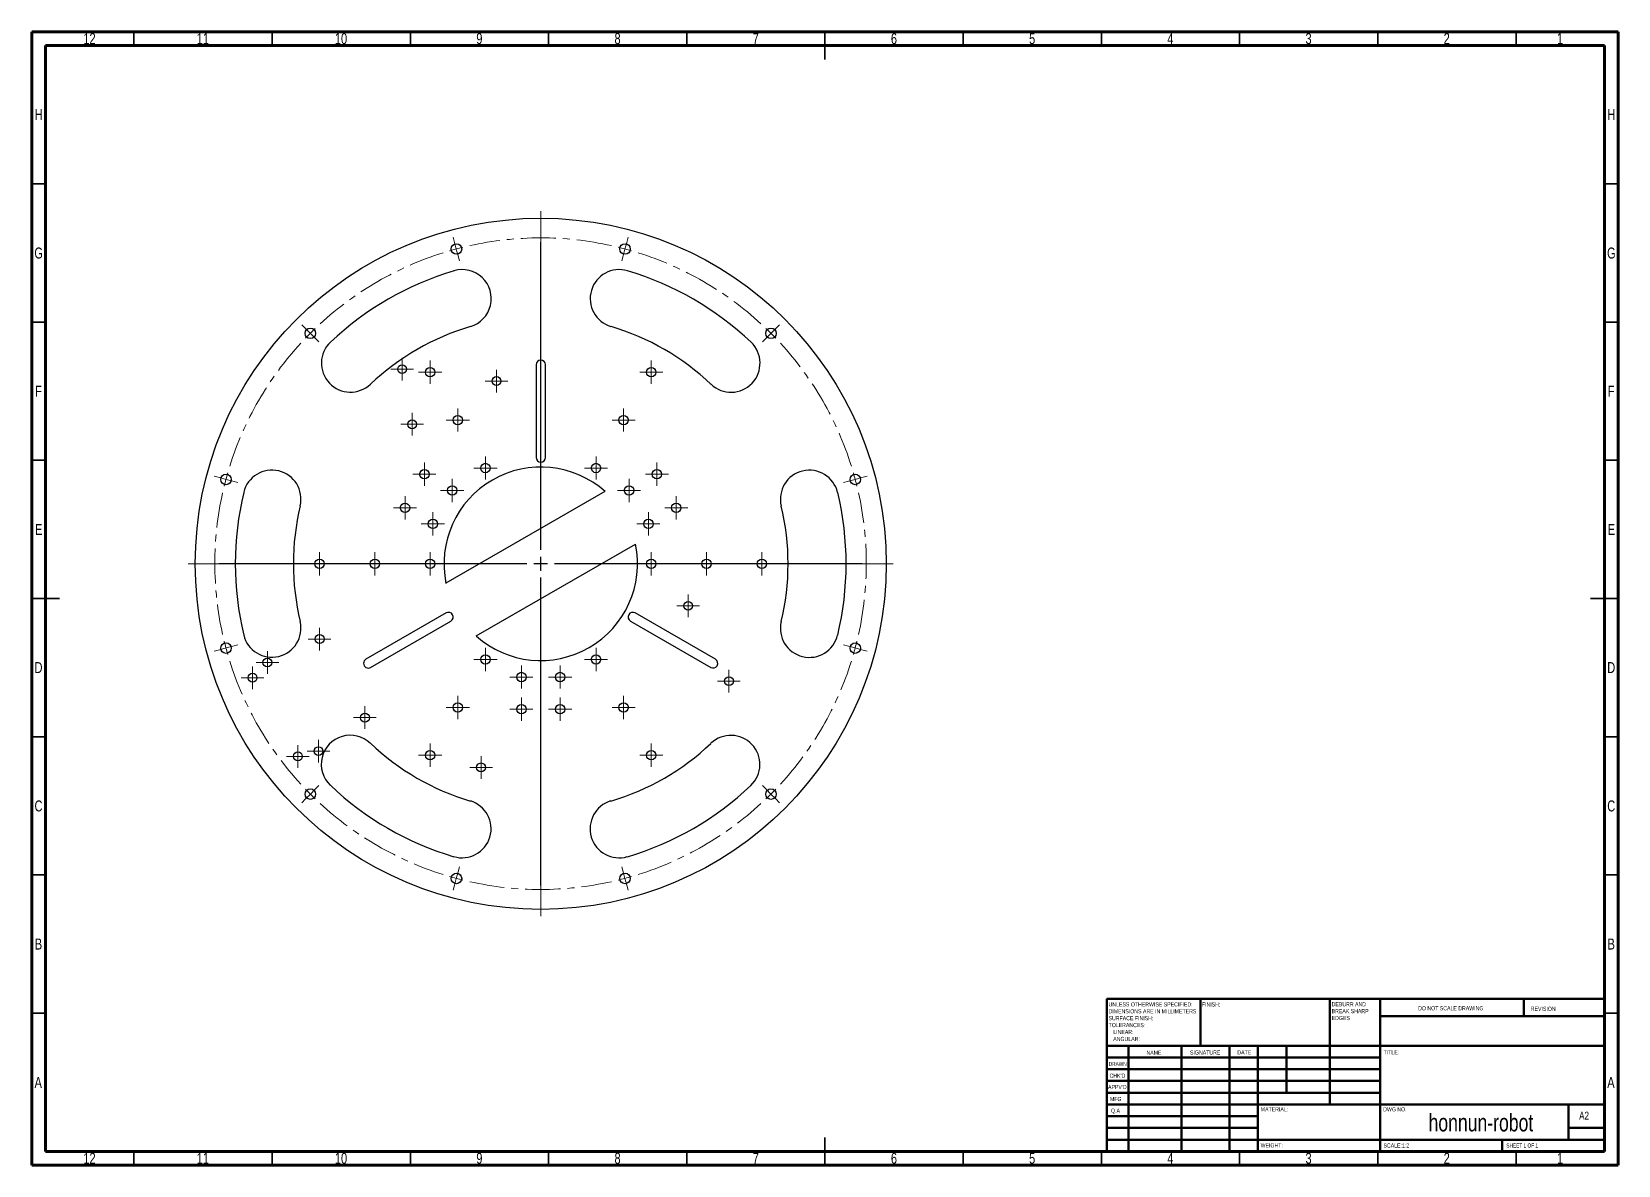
# Paper-space layout 'Sheet1' of a CAD drawing. Header units: millimetres. Extents: x 30 to 1178, y 10 to 830.
import ezdxf

# ---------------------------------------------------------------- set-up
doc = ezdxf.new("R2010")
doc.units = ezdxf.units.MM
doc.header["$LTSCALE"] = 2
doc.linetypes.add('CENTERX2', pattern=[20.32, 12.7, -2.54, 2.54, -2.54])
doc.styles.add('SLDTEXTSTYLE0', font='TXT', dxfattribs={"width": 0.75})
doc.styles.add('SLDTEXTSTYLE1', font='TXT', dxfattribs={"width": 0.686449})
doc.styles.add('SLDTEXTSTYLE2', font='TXT', dxfattribs={"width": 0.6875})

# ---------------------------------------------------------------- blocks, each defined once
blk = doc.blocks.new('SW_NOTE_0')
at = {"color": 0, "linetype": 'Continuous', "lineweight": 0, "char_height": 3, "attachment_point": 1, "style": 'SLDTEXTSTYLE0'}
for s, insert in [('UNLESS OTHERWISE SPECIFIED:', (0, 3.9)), ('SURFACE FINISH:', (0, -6.1)), ('TOLERANCES:', (0, -11.1)), ('DIMENSIONS ARE IN MILLIMETERS', (0, -1.1)), ('ANGULAR:', (3.4, -21.1)), ('LINEAR:', (3.4, -16.1))]:
    blk.add_mtext(s, dxfattribs=dict(at, insert=insert))
blk = doc.blocks.new('SW_NOTE_0_1')
at = {"color": 0, "linetype": 'Continuous', "lineweight": 0, "char_height": 3, "attachment_point": 1, "style": 'SLDTEXTSTYLE0'}
for s, insert in [('DEBURR AND', (0, 3.9)), ('BREAK SHARP', (0, -1.1)), ('EDGES', (0, -6.1))]:
    blk.add_mtext(s, dxfattribs=dict(at, insert=insert))
blk = doc.blocks.new('SW_CENTERMARKSYMBOL_0')
at = {"color": 0, "linetype": 'Continuous', "lineweight": 18}
for p, q in [((-229, 399.1), (-229.9, 402.8)), ((-104.4, 399.1), (-103.4, 402.8)), ((-227.7, 394.3), (-229, 399.1)), ((-227.7, 394.3), (-226.4, 389.5)), ((-166.7, 176.7), (-166.7, 399.3)), ((-105.7, 394.3), (-107, 389.5)), ((-105.7, 394.3), (-104.4, 399.1)), ((-226.4, 389.5), (-225.4, 385.8)), ((-107, 389.5), (-107.9, 385.8)), ((-336.9, 336.9), (-339.5, 339.5)), ((-333.3, 333.3), (-336.9, 336.9)), ((-333.3, 333.3), (-329.8, 329.8)), ((0, 333.3), (-3.5, 329.8)), ((0, 333.3), (3.5, 336.9)), ((3.5, 336.9), (6.2, 339.5)), ((-329.8, 329.8), (-327.1, 327.1)), ((-3.5, 329.8), (-6.2, 327.1)), ((-399.1, 229), (-402.8, 229.9)), ((65.8, 229), (69.5, 229.9)), ((-394.3, 227.7), (-399.1, 229)), ((-394.3, 227.7), (-389.5, 226.4)), ((-389.5, 226.4), (-385.8, 225.4)), ((56.2, 226.4), (52.5, 225.4)), ((61, 227.7), (56.2, 226.4)), ((61, 227.7), (65.8, 229)), ((-176.7, 166.7), (-399.3, 166.7)), ((-166.7, 166.7), (-171.7, 166.7)), ((-166.7, 166.7), (-166.7, 171.7)), ((-166.7, 166.7), (-166.7, 161.7)), ((-166.7, 166.7), (-161.7, 166.7)), ((-156.7, 166.7), (66, 166.7)), ((-166.7, 156.7), (-166.7, -66)), ((-399.1, 104.4), (-402.8, 103.4)), ((-394.3, 105.7), (-399.1, 104.4)), ((-394.3, 105.7), (-389.5, 107)), ((-389.5, 107), (-385.8, 107.9)), ((56.2, 107), (52.5, 107.9)), ((61, 105.7), (56.2, 107)), ((61, 105.7), (65.8, 104.4)), ((65.8, 104.4), (69.5, 103.4)), ((-333.3, 0), (-336.9, -3.5)), ((-333.3, 0), (-329.8, 3.5)), ((-329.8, 3.5), (-327.1, 6.2)), ((-3.5, 3.5), (-6.2, 6.2)), ((0, 0), (-3.5, 3.5)), ((0, 0), (3.5, -3.5)), ((-336.9, -3.5), (-339.5, -6.2)), ((3.5, -3.5), (6.2, -6.2)), ((-227.7, -61), (-226.4, -56.2)), ((-226.4, -56.2), (-225.4, -52.5)), ((-107, -56.2), (-107.9, -52.5)), ((-105.7, -61), (-107, -56.2)), ((-229, -65.8), (-229.9, -69.5)), ((-227.7, -61), (-229, -65.8)), ((-105.7, -61), (-104.4, -65.8)), ((-104.4, -65.8), (-103.4, -69.5))]:
    blk.add_line(p, q, dxfattribs=at)
at = {"color": 0, "linetype": 'CENTERX2', "lineweight": 0}
for start, end in [(77.431, 102.569), (107.431, 132.569), (47.431, 72.569), (137.431, 162.569), (17.431, 42.569), (167.431, 192.569), (347.431, 12.569), (197.431, 222.569), (317.431, 342.569), (227.431, 252.569), (287.431, 312.569), (257.431, 282.569)]:
    blk.add_arc((-166.7, 166.7), 235.7, start, end, dxfattribs=at)
at = {"color": 0, "linetype": 'Continuous', "lineweight": 0}
for start, end in [(105, 106.2155), (103.7845, 105), (75, 76.2155), (73.7845, 75), (135, 136.2155), (133.7845, 135), (45, 46.2155), (43.7845, 45), (163.7845, 165), (15, 16.2155), (165, 166.2155), (13.7845, 15), (193.7845, 195), (195, 196.2155), (343.7845, 345), (345, 346.2155), (223.7845, 225), (225, 226.2155), (313.7845, 315), (315, 316.2155), (253.7845, 255), (255, 256.2155), (283.7845, 285), (285, 286.2155)]:
    blk.add_arc((-166.7, 166.7), 235.7, start, end, dxfattribs=at)
blk = doc.blocks.new('SW_CENTERMARKSYMBOL_1')
at = {"color": 0, "linetype": 'Continuous', "lineweight": 18}
for p, q in [((0, 10), (0, 255)), ((-10, 0), (-255, 0)), ((0, 0), (-5, 0)), ((0, 0), (0, 5)), ((0, 0), (0, -5)), ((0, 0), (5, 0)), ((10, 0), (255, 0)), ((0, -10), (0, -255))]:
    blk.add_line(p, q, dxfattribs=at)
blk = doc.blocks.new('SW_CENTERMARKSYMBOL_2')
at = {"color": 0, "linetype": 'Continuous', "lineweight": 18}
for p, q in [((-5, 0), (-8.4, 0)), ((0, 0), (-5, 0)), ((0, 5), (0, 8.4)), ((0, 0), (0, 5)), ((0, 0), (0, -5)), ((0, 0), (5, 0)), ((5, 0), (8.4, 0)), ((0, -5), (0, -8.4))]:
    blk.add_line(p, q, dxfattribs=at)
blk = doc.blocks.new('SW_CENTERMARKSYMBOL_3')
at = {"color": 0, "linetype": 'Continuous', "lineweight": 18}
for p, q in [((-5, 0), (-8.4, 0)), ((0, 0), (-5, 0)), ((0, 5), (0, 8.4)), ((0, 0), (0, 5)), ((0, 0), (0, -5)), ((0, 0), (5, 0)), ((5, 0), (8.4, 0)), ((0, -5), (0, -8.4))]:
    blk.add_line(p, q, dxfattribs=at)
blk = doc.blocks.new('SW_CENTERMARKSYMBOL_4')
at = {"color": 0, "linetype": 'Continuous', "lineweight": 18}
for p, q in [((-5, 0), (-8.4, 0)), ((0, 0), (-5, 0)), ((0, 5), (0, 8.4)), ((0, 0), (0, 5)), ((0, 0), (0, -5)), ((0, 0), (5, 0)), ((5, 0), (8.4, 0)), ((0, -5), (0, -8.4))]:
    blk.add_line(p, q, dxfattribs=at)
blk = doc.blocks.new('SW_CENTERMARKSYMBOL_5')
at = {"color": 0, "linetype": 'Continuous', "lineweight": 18}
for p, q in [((-5, 0), (-8.4, 0)), ((0, 0), (-5, 0)), ((0, 5), (0, 8.4)), ((0, 0), (0, 5)), ((0, 0), (0, -5)), ((0, 0), (5, 0)), ((5, 0), (8.4, 0)), ((0, -5), (0, -8.4))]:
    blk.add_line(p, q, dxfattribs=at)
blk = doc.blocks.new('SW_CENTERMARKSYMBOL_6')
at = {"color": 0, "linetype": 'Continuous', "lineweight": 18}
for p, q in [((-5, 0), (-8.4, 0)), ((0, 0), (-5, 0)), ((0, 5), (0, 8.4)), ((0, 0), (0, 5)), ((0, 0), (0, -5)), ((0, 0), (5, 0)), ((5, 0), (8.4, 0)), ((0, -5), (0, -8.4))]:
    blk.add_line(p, q, dxfattribs=at)
blk = doc.blocks.new('SW_CENTERMARKSYMBOL_7')
at = {"color": 0, "linetype": 'Continuous', "lineweight": 18}
for p, q in [((-5, 0), (-8.4, 0)), ((0, 0), (-5, 0)), ((0, 5), (0, 8.4)), ((0, 0), (0, 5)), ((0, 0), (0, -5)), ((0, 0), (5, 0)), ((5, 0), (8.4, 0)), ((0, -5), (0, -8.4))]:
    blk.add_line(p, q, dxfattribs=at)
blk = doc.blocks.new('SW_CENTERMARKSYMBOL_8')
at = {"color": 0, "linetype": 'Continuous', "lineweight": 18}
for p, q in [((-5, 0), (-8.4, 0)), ((0, 0), (-5, 0)), ((0, 5), (0, 8.4)), ((0, 0), (0, 5)), ((0, 0), (0, -5)), ((0, 0), (5, 0)), ((5, 0), (8.4, 0)), ((0, -5), (0, -8.4))]:
    blk.add_line(p, q, dxfattribs=at)
blk = doc.blocks.new('SW_CENTERMARKSYMBOL_9')
at = {"color": 0, "linetype": 'Continuous', "lineweight": 18}
for p, q in [((-5, 0), (-8.4, 0)), ((0, 0), (-5, 0)), ((0, 5), (0, 8.4)), ((0, 0), (0, 5)), ((0, 0), (0, -5)), ((0, 0), (5, 0)), ((5, 0), (8.4, 0)), ((0, -5), (0, -8.4))]:
    blk.add_line(p, q, dxfattribs=at)
blk = doc.blocks.new('SW_CENTERMARKSYMBOL_10')
at = {"color": 0, "linetype": 'Continuous', "lineweight": 18}
for p, q in [((-5, 0), (-8.4, 0)), ((0, 0), (-5, 0)), ((0, 5), (0, 8.4)), ((0, 0), (0, 5)), ((0, 0), (0, -5)), ((0, 0), (5, 0)), ((5, 0), (8.4, 0)), ((0, -5), (0, -8.4))]:
    blk.add_line(p, q, dxfattribs=at)
blk = doc.blocks.new('SW_CENTERMARKSYMBOL_11')
at = {"color": 0, "linetype": 'Continuous', "lineweight": 18}
for p, q in [((-5, 0), (-8.4, 0)), ((0, 0), (-5, 0)), ((0, 5), (0, 8.4)), ((0, 0), (0, 5)), ((0, 0), (0, -5)), ((0, 0), (5, 0)), ((5, 0), (8.4, 0)), ((0, -5), (0, -8.4))]:
    blk.add_line(p, q, dxfattribs=at)
blk = doc.blocks.new('SW_CENTERMARKSYMBOL_12')
at = {"color": 0, "linetype": 'Continuous', "lineweight": 18}
for p, q in [((-5, 0), (-8.4, 0)), ((0, 0), (-5, 0)), ((0, 5), (0, 8.4)), ((0, 0), (0, 5)), ((0, 0), (0, -5)), ((0, 0), (5, 0)), ((5, 0), (8.4, 0)), ((0, -5), (0, -8.4))]:
    blk.add_line(p, q, dxfattribs=at)
blk = doc.blocks.new('SW_CENTERMARKSYMBOL_13')
at = {"color": 0, "linetype": 'Continuous', "lineweight": 18}
for p, q in [((-5, 0), (-8.4, 0)), ((0, 0), (-5, 0)), ((0, 5), (0, 8.4)), ((0, 0), (0, 5)), ((0, 0), (0, -5)), ((0, 0), (5, 0)), ((5, 0), (8.4, 0)), ((0, -5), (0, -8.4))]:
    blk.add_line(p, q, dxfattribs=at)
blk = doc.blocks.new('SW_CENTERMARKSYMBOL_14')
at = {"color": 0, "linetype": 'Continuous', "lineweight": 18}
for p, q in [((-5, 0), (-8.4, 0)), ((0, 0), (-5, 0)), ((0, 5), (0, 8.4)), ((0, 0), (0, 5)), ((0, 0), (0, -5)), ((0, 0), (5, 0)), ((5, 0), (8.4, 0)), ((0, -5), (0, -8.4))]:
    blk.add_line(p, q, dxfattribs=at)
blk = doc.blocks.new('SW_CENTERMARKSYMBOL_15')
at = {"color": 0, "linetype": 'Continuous', "lineweight": 18}
for p, q in [((-5, 0), (-8.4, 0)), ((0, 0), (-5, 0)), ((0, 5), (0, 8.4)), ((0, 0), (0, 5)), ((0, 0), (0, -5)), ((0, 0), (5, 0)), ((5, 0), (8.4, 0)), ((0, -5), (0, -8.4))]:
    blk.add_line(p, q, dxfattribs=at)
blk = doc.blocks.new('SW_CENTERMARKSYMBOL_16')
at = {"color": 0, "linetype": 'Continuous', "lineweight": 18}
for p, q in [((-5, 0), (-8.4, 0)), ((0, 0), (-5, 0)), ((0, 5), (0, 8.4)), ((0, 0), (0, 5)), ((0, 0), (0, -5)), ((0, 0), (5, 0)), ((5, 0), (8.4, 0)), ((0, -5), (0, -8.4))]:
    blk.add_line(p, q, dxfattribs=at)
blk = doc.blocks.new('SW_CENTERMARKSYMBOL_17')
at = {"color": 0, "linetype": 'Continuous', "lineweight": 18}
for p, q in [((-5, 0), (-8.4, 0)), ((0, 0), (-5, 0)), ((0, 5), (0, 8.4)), ((0, 0), (0, 5)), ((0, 0), (0, -5)), ((0, 0), (5, 0)), ((5, 0), (8.4, 0)), ((0, -5), (0, -8.4))]:
    blk.add_line(p, q, dxfattribs=at)
blk = doc.blocks.new('SW_CENTERMARKSYMBOL_18')
at = {"color": 0, "linetype": 'Continuous', "lineweight": 18}
for p, q in [((-5, 0), (-8.4, 0)), ((0, 0), (-5, 0)), ((0, 5), (0, 8.4)), ((0, 0), (0, 5)), ((0, 0), (0, -5)), ((0, 0), (5, 0)), ((5, 0), (8.4, 0)), ((0, -5), (0, -8.4))]:
    blk.add_line(p, q, dxfattribs=at)
blk = doc.blocks.new('SW_CENTERMARKSYMBOL_19')
at = {"color": 0, "linetype": 'Continuous', "lineweight": 18}
for p, q in [((-5, 0), (-8.4, 0)), ((0, 0), (-5, 0)), ((0, 5), (0, 8.4)), ((0, 0), (0, 5)), ((0, 0), (0, -5)), ((0, 0), (5, 0)), ((5, 0), (8.4, 0)), ((0, -5), (0, -8.4))]:
    blk.add_line(p, q, dxfattribs=at)
blk = doc.blocks.new('SW_CENTERMARKSYMBOL_20')
at = {"color": 0, "linetype": 'Continuous', "lineweight": 18}
for p, q in [((-5, 0), (-8.2, 0)), ((0, 0), (-5, 0)), ((0, 5), (0, 8.2)), ((0, 0), (0, 5)), ((0, 0), (0, -5)), ((0, 0), (5, 0)), ((5, 0), (8.2, 0)), ((0, -5), (0, -8.2))]:
    blk.add_line(p, q, dxfattribs=at)
blk = doc.blocks.new('SW_CENTERMARKSYMBOL_21')
at = {"color": 0, "linetype": 'Continuous', "lineweight": 18}
for p, q in [((-5, 0), (-8.2, 0)), ((0, 0), (-5, 0)), ((0, 5), (0, 8.2)), ((0, 0), (0, 5)), ((0, 0), (0, -5)), ((0, 0), (5, 0)), ((5, 0), (8.2, 0)), ((0, -5), (0, -8.2))]:
    blk.add_line(p, q, dxfattribs=at)
blk = doc.blocks.new('SW_CENTERMARKSYMBOL_22')
at = {"color": 0, "linetype": 'Continuous', "lineweight": 18}
for p, q in [((-5, 0), (-8.2, 0)), ((0, 0), (-5, 0)), ((0, 5), (0, 8.2)), ((0, 0), (0, 5)), ((0, 0), (0, -5)), ((0, 0), (5, 0)), ((5, 0), (8.2, 0)), ((0, -5), (0, -8.2))]:
    blk.add_line(p, q, dxfattribs=at)
blk = doc.blocks.new('SW_CENTERMARKSYMBOL_23')
at = {"color": 0, "linetype": 'Continuous', "lineweight": 18}
for p, q in [((-5, 0), (-8.2, 0)), ((0, 0), (-5, 0)), ((0, 5), (0, 8.2)), ((0, 0), (0, 5)), ((0, 0), (0, -5)), ((0, 0), (5, 0)), ((5, 0), (8.2, 0)), ((0, -5), (0, -8.2))]:
    blk.add_line(p, q, dxfattribs=at)
blk = doc.blocks.new('SW_CENTERMARKSYMBOL_24')
at = {"color": 0, "linetype": 'Continuous', "lineweight": 18}
for p, q in [((-5, 0), (-8.2, 0)), ((0, 0), (-5, 0)), ((0, 5), (0, 8.2)), ((0, 0), (0, 5)), ((0, 0), (0, -5)), ((0, 0), (5, 0)), ((5, 0), (8.2, 0)), ((0, -5), (0, -8.2))]:
    blk.add_line(p, q, dxfattribs=at)
blk = doc.blocks.new('SW_CENTERMARKSYMBOL_25')
at = {"color": 0, "linetype": 'Continuous', "lineweight": 18}
for p, q in [((-5, 0), (-8.2, 0)), ((0, 0), (-5, 0)), ((0, 5), (0, 8.2)), ((0, 0), (0, 5)), ((0, 0), (0, -5)), ((0, 0), (5, 0)), ((5, 0), (8.2, 0)), ((0, -5), (0, -8.2))]:
    blk.add_line(p, q, dxfattribs=at)
blk = doc.blocks.new('SW_CENTERMARKSYMBOL_26')
at = {"color": 0, "linetype": 'Continuous', "lineweight": 18}
for p, q in [((-5, 0), (-8.2, 0)), ((0, 0), (-5, 0)), ((0, 5), (0, 8.2)), ((0, 0), (0, 5)), ((0, 0), (0, -5)), ((0, 0), (5, 0)), ((5, 0), (8.2, 0)), ((0, -5), (0, -8.2))]:
    blk.add_line(p, q, dxfattribs=at)
blk = doc.blocks.new('SW_CENTERMARKSYMBOL_27')
at = {"color": 0, "linetype": 'Continuous', "lineweight": 18}
for p, q in [((-5, 0), (-8.2, 0)), ((0, 0), (-5, 0)), ((0, 5), (0, 8.2)), ((0, 0), (0, 5)), ((0, 0), (0, -5)), ((0, 0), (5, 0)), ((5, 0), (8.2, 0)), ((0, -5), (0, -8.2))]:
    blk.add_line(p, q, dxfattribs=at)
blk = doc.blocks.new('SW_CENTERMARKSYMBOL_28')
at = {"color": 0, "linetype": 'Continuous', "lineweight": 18}
for p, q in [((-5, 0), (-8.2, 0)), ((0, 0), (-5, 0)), ((0, 5), (0, 8.2)), ((0, 0), (0, 5)), ((0, 0), (0, -5)), ((0, 0), (5, 0)), ((5, 0), (8.2, 0)), ((0, -5), (0, -8.2))]:
    blk.add_line(p, q, dxfattribs=at)
blk = doc.blocks.new('SW_CENTERMARKSYMBOL_29')
at = {"color": 0, "linetype": 'Continuous', "lineweight": 18}
for p, q in [((-5, 0), (-8.2, 0)), ((0, 0), (-5, 0)), ((0, 5), (0, 8.2)), ((0, 0), (0, 5)), ((0, 0), (0, -5)), ((0, 0), (5, 0)), ((5, 0), (8.2, 0)), ((0, -5), (0, -8.2))]:
    blk.add_line(p, q, dxfattribs=at)
blk = doc.blocks.new('SW_CENTERMARKSYMBOL_30')
at = {"color": 0, "linetype": 'Continuous', "lineweight": 18}
for p, q in [((-5, 0), (-8.2, 0)), ((0, 0), (-5, 0)), ((0, 5), (0, 8.2)), ((0, 0), (0, 5)), ((0, 0), (0, -5)), ((0, 0), (5, 0)), ((5, 0), (8.2, 0)), ((0, -5), (0, -8.2))]:
    blk.add_line(p, q, dxfattribs=at)
blk = doc.blocks.new('SW_CENTERMARKSYMBOL_31')
at = {"color": 0, "linetype": 'Continuous', "lineweight": 18}
for p, q in [((-5, 0), (-8.2, 0)), ((0, 0), (-5, 0)), ((0, 5), (0, 8.2)), ((0, 0), (0, 5)), ((0, 0), (0, -5)), ((0, 0), (5, 0)), ((5, 0), (8.2, 0)), ((0, -5), (0, -8.2))]:
    blk.add_line(p, q, dxfattribs=at)
blk = doc.blocks.new('SW_CENTERMARKSYMBOL_32')
at = {"color": 0, "linetype": 'Continuous', "lineweight": 18}
for p, q in [((-5, 0), (-8.4, 0)), ((0, 0), (-5, 0)), ((0, 5), (0, 8.4)), ((0, 0), (0, 5)), ((0, 0), (0, -5)), ((0, 0), (5, 0)), ((5, 0), (8.4, 0)), ((0, -5), (0, -8.4))]:
    blk.add_line(p, q, dxfattribs=at)
blk = doc.blocks.new('SW_CENTERMARKSYMBOL_33')
at = {"color": 0, "linetype": 'Continuous', "lineweight": 18}
for p, q in [((-5, 0), (-8.4, 0)), ((0, 0), (-5, 0)), ((0, 5), (0, 8.4)), ((0, 0), (0, 5)), ((0, 0), (0, -5)), ((0, 0), (5, 0)), ((5, 0), (8.4, 0)), ((0, -5), (0, -8.4))]:
    blk.add_line(p, q, dxfattribs=at)
blk = doc.blocks.new('SW_CENTERMARKSYMBOL_34')
at = {"color": 0, "linetype": 'Continuous', "lineweight": 18}
for p, q in [((-5, 0), (-8.4, 0)), ((0, 0), (-5, 0)), ((0, 5), (0, 8.4)), ((0, 0), (0, 5)), ((0, 0), (0, -5)), ((0, 0), (5, 0)), ((5, 0), (8.4, 0)), ((0, -5), (0, -8.4))]:
    blk.add_line(p, q, dxfattribs=at)
blk = doc.blocks.new('SW_CENTERMARKSYMBOL_35')
at = {"color": 0, "linetype": 'Continuous', "lineweight": 18}
for p, q in [((-5, 0), (-8.4, 0)), ((0, 0), (-5, 0)), ((0, 5), (0, 8.4)), ((0, 0), (0, 5)), ((0, 0), (0, -5)), ((0, 0), (5, 0)), ((5, 0), (8.4, 0)), ((0, -5), (0, -8.4))]:
    blk.add_line(p, q, dxfattribs=at)
blk = doc.blocks.new('SW_CENTERMARKSYMBOL_36')
at = {"color": 0, "linetype": 'Continuous', "lineweight": 18}
for p, q in [((-5, 0), (-8.4, 0)), ((0, 0), (-5, 0)), ((0, 5), (0, 8.4)), ((0, 0), (0, 5)), ((0, 0), (0, -5)), ((0, 0), (5, 0)), ((5, 0), (8.4, 0)), ((0, -5), (0, -8.4))]:
    blk.add_line(p, q, dxfattribs=at)
blk = doc.blocks.new('SW_CENTERMARKSYMBOL_37')
at = {"color": 0, "linetype": 'Continuous', "lineweight": 18}
for p, q in [((-5, 0), (-8.4, 0)), ((0, 0), (-5, 0)), ((0, 5), (0, 8.4)), ((0, 0), (0, 5)), ((0, 0), (0, -5)), ((0, 0), (5, 0)), ((5, 0), (8.4, 0)), ((0, -5), (0, -8.4))]:
    blk.add_line(p, q, dxfattribs=at)
blk = doc.blocks.new('SW_CENTERMARKSYMBOL_38')
at = {"color": 0, "linetype": 'Continuous', "lineweight": 18}
for p, q in [((-5, 0), (-8.4, 0)), ((0, 0), (-5, 0)), ((0, 5), (0, 8.4)), ((0, 0), (0, 5)), ((0, 0), (0, -5)), ((0, 0), (5, 0)), ((5, 0), (8.4, 0)), ((0, -5), (0, -8.4))]:
    blk.add_line(p, q, dxfattribs=at)
blk = doc.blocks.new('SW_CENTERMARKSYMBOL_39')
at = {"color": 0, "linetype": 'Continuous', "lineweight": 18}
for p, q in [((-5, 0), (-8.4, 0)), ((0, 0), (-5, 0)), ((0, 5), (0, 8.4)), ((0, 0), (0, 5)), ((0, 0), (0, -5)), ((0, 0), (5, 0)), ((5, 0), (8.4, 0)), ((0, -5), (0, -8.4))]:
    blk.add_line(p, q, dxfattribs=at)
blk = doc.blocks.new('SW_CENTERMARKSYMBOL_40')
at = {"color": 0, "linetype": 'Continuous', "lineweight": 18}
for p, q in [((-5, 0), (-8.4, 0)), ((0, 0), (-5, 0)), ((0, 5), (0, 8.4)), ((0, 0), (0, 5)), ((0, 0), (0, -5)), ((0, 0), (5, 0)), ((5, 0), (8.4, 0)), ((0, -5), (0, -8.4))]:
    blk.add_line(p, q, dxfattribs=at)
blk = doc.blocks.new('SW_CENTERMARKSYMBOL_41')
at = {"color": 0, "linetype": 'Continuous', "lineweight": 18}
for p, q in [((-5, 0), (-8.4, 0)), ((0, 0), (-5, 0)), ((0, 5), (0, 8.4)), ((0, 0), (0, 5)), ((0, 0), (0, -5)), ((0, 0), (5, 0)), ((5, 0), (8.4, 0)), ((0, -5), (0, -8.4))]:
    blk.add_line(p, q, dxfattribs=at)
blk = doc.blocks.new('SW_CENTERMARKSYMBOL_42')
at = {"color": 0, "linetype": 'Continuous', "lineweight": 18}
for p, q in [((-5, 0), (-8.4, 0)), ((0, 0), (-5, 0)), ((0, 5), (0, 8.4)), ((0, 0), (0, 5)), ((0, 0), (0, -5)), ((0, 0), (5, 0)), ((5, 0), (8.4, 0)), ((0, -5), (0, -8.4))]:
    blk.add_line(p, q, dxfattribs=at)
blk = doc.blocks.new('SW_CENTERMARKSYMBOL_43')
at = {"color": 0, "linetype": 'Continuous', "lineweight": 18}
for p, q in [((-5, 0), (-8.4, 0)), ((0, 0), (-5, 0)), ((0, 5), (0, 8.4)), ((0, 0), (0, 5)), ((0, 0), (0, -5)), ((0, 0), (5, 0)), ((5, 0), (8.4, 0)), ((0, -5), (0, -8.4))]:
    blk.add_line(p, q, dxfattribs=at)

psp = doc.layouts.new('Sheet1')

# ---------------------------------------------------------------- linework, layer by layer
at = {"color": 7, "linetype": 'Continuous', "lineweight": 70}
for p, q in [((30, 10), (30, 830)), ((30, 830), (1178, 830)), ((1178, 830), (1178, 10)), ((40, 20), (40, 820)), ((40, 820), (1168, 820)), ((1168, 820), (1168, 20)), ((1168, 20), (40, 20)), ((1178, 10), (30, 10))]:
    psp.add_line(p, q, dxfattribs=at)
at = {"color": 7, "linetype": 'Continuous', "lineweight": 35}
for p, q in [((104, 820), (104, 830)), ((204, 820), (204, 830)), ((304, 820), (304, 830)), ((404, 820), (404, 830)), ((504, 820), (504, 830)), ((604, 830), (604, 810)), ((604, 820), (604, 830)), ((704, 820), (704, 830)), ((804, 820), (804, 830)), ((904, 820), (904, 830)), ((1004, 820), (1004, 830)), ((1104, 820), (1104, 830)), ((40, 720), (30, 720)), ((1168, 720), (1178, 720)), ((40, 620), (30, 620)), ((1168, 620), (1178, 620)), ((40, 520), (30, 520)), ((1168, 520), (1178, 520)), ((30, 420), (50, 420)), ((40, 420), (30, 420)), ((1178, 420), (1158, 420)), ((1168, 420), (1178, 420)), ((40, 320), (30, 320)), ((1168, 320), (1178, 320)), ((40, 220), (30, 220)), ((1168, 220), (1178, 220)), ((40, 120), (30, 120)), ((1168, 120), (1178, 120)), ((604, 10), (604, 30)), ((104, 20), (104, 10)), ((204, 20), (204, 10)), ((304, 20), (304, 10)), ((404, 20), (404, 10)), ((504, 20), (504, 10)), ((604, 20), (604, 10)), ((704, 20), (704, 10)), ((804, 20), (804, 10)), ((904, 20), (904, 10)), ((1004, 20), (1004, 10)), ((1104, 20), (1104, 10))]:
    psp.add_line(p, q, dxfattribs=at)
at = {"color": 7, "linetype": 'Continuous', "lineweight": 25}
for p, q in [((394.9, 589.1), (394.9, 522.1)), ((401.7, 522.1), (401.7, 589.1)), ((444.8, 497.4), (329.7, 431)), ((351.7, 392.9), (466.8, 459.3)), ((329.9, 409.6), (271.8, 376.1)), ((275.2, 370.2), (333.3, 403.7)), ((463.2, 403.7), (521.3, 370.2)), ((524.7, 376.1), (466.6, 409.6))]:
    psp.add_line(p, q, dxfattribs=at)
at = {"color": 7, "linetype": 'Continuous', "lineweight": 50}
for p, q in [((808, 130.5), (1168, 130.5)), ((808, 130.5), (808, 20)), ((875.6, 96.5), (875.6, 130.5)), ((969.2, 130.5), (969.2, 54)), ((1005.6, 130.5), (1005.6, 20)), ((1109.6, 117.8), (1109.6, 130.5)), ((1168, 117.8), (1005.6, 117.8)), ((1168, 96.5), (808, 96.5)), ((823.6, 96.5), (823.6, 20)), ((862, 96.5), (862, 20)), ((896.8, 96.5), (896.8, 20)), ((917.2, 20), (917.2, 96.5)), ((938, 62.5), (938, 96.5)), ((1005.6, 88), (808, 88)), ((1005.6, 79.5), (808, 79.5)), ((1005.6, 71), (808, 71)), ((1005.6, 62.5), (808, 62.5)), ((917.2, 54), (808, 54)), ((917.2, 54), (1168, 54)), ((1142, 28.5), (1142, 54)), ((917.2, 45.5), (808, 45.5)), ((917.2, 37), (808, 37)), ((1168, 37), (1142, 37)), ((808, 28.5), (1168, 28.5)), ((1094, 20), (1094, 28.5))]:
    psp.add_line(p, q, dxfattribs=at)
at = {"color": 7, "linetype": 'Continuous', "lineweight": 25}
for centre, radius in [((398.3, 445.1), 250), ((337.3, 672.8), 3.8), ((459.3, 672.8), 3.8), ((231.6, 611.8), 3.8), ((564.9, 611.8), 3.8), ((298, 585.9), 3.2), ((318.3, 583.7), 3.4), ((478.3, 583.7), 3.4), ((366.3, 577.3), 3.2), ((338.3, 549.1), 3.4), ((458.3, 549.1), 3.4), ((305.3, 546), 3.2), ((358.3, 514.4), 3.4), ((438.3, 514.4), 3.4), ((170.6, 506.1), 3.8), ((314.1, 509.9), 3.4), ((482.4, 509.9), 3.4), ((625.9, 506.1), 3.8), ((334.3, 498.2), 3.4), ((462.2, 498.2), 3.4), ((300.1, 485.6), 3.4), ((496.4, 485.6), 3.4), ((320.3, 474), 3.4), ((476.2, 474), 3.4), ((238.3, 445.1), 3.4), ((278.3, 445.1), 3.4), ((318.3, 445.1), 3.4), ((478.3, 445.1), 3.4), ((518.3, 445.1), 3.4), ((558.3, 445.1), 3.4), ((505, 414.7), 3.2), ((238.3, 390.7), 3.2), ((170.6, 384.1), 3.8), ((358.3, 375.9), 3.4), ((438.3, 375.9), 3.4), ((625.9, 384.1), 3.8), ((200.5, 373.7), 3.2), ((189.8, 362.7), 3.2), ((384.3, 363.2), 3.4), ((412.3, 363.2), 3.4), ((534.5, 360.2), 3.2), ((338.3, 341.2), 3.4), ((458.3, 341.2), 3.4), ((271.1, 333.8), 3.2), ((384.3, 339.9), 3.4), ((412.3, 339.9), 3.4), ((237.5, 309.6), 3.2), ((318.3, 306.6), 3.4), ((478.3, 306.6), 3.4), ((222.6, 305.8), 3.2), ((355.1, 297.8), 3.2), ((231.6, 278.5), 3.8), ((564.9, 278.5), 3.8), ((337.3, 217.5), 3.8), ((459.3, 217.5), 3.8)]:
    psp.add_circle(centre, radius, dxfattribs=at)
for centre, radius, start, end in [((398.3, 445.1), 221, 106.4797, 133.4797), ((341.5, 636.9), 21, 286.4797, 106.4797), ((455.1, 636.9), 21, 73.4797, 253.4797), ((398.3, 445.1), 221, 46.4797, 73.4797), ((398.3, 445.1), 179, 106.4797, 133.4797), ((398.3, 445.1), 179, 46.4797, 73.4797), ((260.6, 590.3), 21, 133.4797, 313.4797), ((536, 590.2), 21, 226.4797, 46.4797), ((398.3, 589.1), 3.4, 0, 180), ((398.3, 522.1), 3.4, 180, 0), ((203.8, 491.9), 21, 346.4797, 166.4797), ((398.3, 445.1), 70, 48.3177, 191.6823), ((592.7, 491.8), 21, 13.4797, 193.4797), ((398.3, 445.1), 221, 166.4797, 193.4797), ((398.3, 445.1), 221, 346.4797, 13.4797), ((398.3, 445.1), 179, 166.4797, 193.4797), ((398.3, 445.1), 179, 346.4797, 13.4797), ((398.3, 445.1), 70, 228.3177, 11.6823), ((203.8, 398.5), 21, 193.4797, 13.4797), ((331.6, 406.6), 3.4, 300, 120), ((464.9, 406.6), 3.4, 60, 240), ((592.7, 398.4), 21, 166.4797, 346.4797), ((273.5, 373.1), 3.4, 120, 300), ((523, 373.1), 3.4, 240, 60), ((260.5, 300.1), 21, 46.4797, 226.4797), ((398.3, 445.1), 179, 226.4797, 253.4797), ((398.3, 445.1), 179, 286.4797, 313.4797), ((535.9, 300), 21, 313.4797, 133.4797), ((398.3, 445.1), 221, 226.4797, 253.4797), ((398.3, 445.1), 221, 286.4797, 313.4797), ((341.4, 253.4), 21, 253.4797, 73.4797), ((455, 253.4), 21, 106.4797, 286.4797)]:
    psp.add_arc(centre, radius, start, end, dxfattribs=at)

# ---------------------------------------------------------------- block references
at = {"color": 7, "linetype": 'Continuous', "lineweight": 0}
for name, p in [('SW_CENTERMARKSYMBOL_1', (398.3, 445.1)), ('SW_CENTERMARKSYMBOL_0', (564.9, 278.5)), ('SW_CENTERMARKSYMBOL_22', (298, 585.9)), ('SW_CENTERMARKSYMBOL_13', (318.3, 583.7)), ('SW_CENTERMARKSYMBOL_20', (366.3, 577.3)), ('SW_CENTERMARKSYMBOL_17', (478.3, 583.7)), ('SW_CENTERMARKSYMBOL_21', (305.3, 546)), ('SW_CENTERMARKSYMBOL_14', (338.3, 549.1)), ('SW_CENTERMARKSYMBOL_16', (458.3, 549.1)), ('SW_CENTERMARKSYMBOL_43', (314.1, 509.9)), ('SW_CENTERMARKSYMBOL_15', (358.3, 514.4)), ('SW_CENTERMARKSYMBOL_12', (438.3, 514.4)), ('SW_CENTERMARKSYMBOL_41', (482.4, 509.9)), ('SW_CENTERMARKSYMBOL_35', (334.3, 498.2)), ('SW_CENTERMARKSYMBOL_42', (462.2, 498.2)), ('SW_CENTERMARKSYMBOL_34', (300.1, 485.6)), ('SW_CENTERMARKSYMBOL_36', (496.4, 485.6)), ('SW_CENTERMARKSYMBOL_33', (320.3, 474)), ('SW_CENTERMARKSYMBOL_40', (476.2, 474)), ('SW_CENTERMARKSYMBOL_11', (238.3, 445.1)), ('SW_CENTERMARKSYMBOL_10', (278.3, 445.1)), ('SW_CENTERMARKSYMBOL_9', (318.3, 445.1)), ('SW_CENTERMARKSYMBOL_18', (478.3, 445.1)), ('SW_CENTERMARKSYMBOL_19', (518.3, 445.1)), ('SW_CENTERMARKSYMBOL_3', (558.3, 445.1)), ('SW_CENTERMARKSYMBOL_29', (505, 414.7)), ('SW_CENTERMARKSYMBOL_25', (238.3, 390.7)), ('SW_CENTERMARKSYMBOL_23', (200.5, 373.7)), ('SW_CENTERMARKSYMBOL_6', (358.3, 375.9)), ('SW_CENTERMARKSYMBOL_2', (438.3, 375.9)), ('SW_CENTERMARKSYMBOL_31', (189.8, 362.7)), ('SW_CENTERMARKSYMBOL_39', (384.3, 363.2)), ('SW_CENTERMARKSYMBOL_37', (412.3, 363.2)), ('SW_CENTERMARKSYMBOL_30', (534.5, 360.2)), ('SW_CENTERMARKSYMBOL_7', (338.3, 341.2)), ('SW_CENTERMARKSYMBOL_32', (384.3, 339.9)), ('SW_CENTERMARKSYMBOL_38', (412.3, 339.9)), ('SW_CENTERMARKSYMBOL_4', (458.3, 341.2)), ('SW_CENTERMARKSYMBOL_26', (271.1, 333.8)), ('SW_CENTERMARKSYMBOL_24', (222.6, 305.8)), ('SW_CENTERMARKSYMBOL_27', (237.5, 309.6)), ('SW_CENTERMARKSYMBOL_8', (318.3, 306.6)), ('SW_CENTERMARKSYMBOL_5', (478.3, 306.6)), ('SW_CENTERMARKSYMBOL_28', (355.1, 297.8)), ('SW_NOTE_0', (809.2, 124)), ('SW_NOTE_0_1', (970.6, 124.1))]:
    psp.add_blockref(name, p, dxfattribs=at)

# ---------------------------------------------------------------- texts
for s, insert, char_height, attachment_point, style in [('12', (71.8, 829), 7.94, 2, 'SLDTEXTSTYLE0'), ('11', (153.8, 829), 7.94, 2, 'SLDTEXTSTYLE0'), ('10', (253.8, 829), 7.94, 2, 'SLDTEXTSTYLE0'), ('9', (353.9, 829), 7.94, 2, 'SLDTEXTSTYLE0'), ('8', (453.9, 829), 7.94, 2, 'SLDTEXTSTYLE0'), ('7', (553.9, 829), 7.94, 2, 'SLDTEXTSTYLE0'), ('6', (653.9, 829), 7.94, 2, 'SLDTEXTSTYLE0'), ('5', (753.9, 829), 7.94, 2, 'SLDTEXTSTYLE0'), ('4', (853.9, 829), 7.94, 2, 'SLDTEXTSTYLE0'), ('3', (953.9, 829), 7.94, 2, 'SLDTEXTSTYLE0'), ('2', (1053.9, 829), 7.94, 2, 'SLDTEXTSTYLE0'), ('1', (1135.9, 829), 7.94, 2, 'SLDTEXTSTYLE0'), ('H', (35, 774), 7.94, 2, 'SLDTEXTSTYLE0'), ('H', (1173, 774), 7.94, 2, 'SLDTEXTSTYLE0'), ('G', (35, 673.9), 7.94, 2, 'SLDTEXTSTYLE0'), ('G', (1173, 673.9), 7.94, 2, 'SLDTEXTSTYLE0'), ('F', (34.9, 574), 7.94, 2, 'SLDTEXTSTYLE0'), ('F', (1172.9, 574), 7.94, 2, 'SLDTEXTSTYLE0'), ('E', (35, 473.9), 7.94, 2, 'SLDTEXTSTYLE0'), ('E', (1173, 473.9), 7.94, 2, 'SLDTEXTSTYLE0'), ('D', (34.9, 374), 7.94, 2, 'SLDTEXTSTYLE0'), ('D', (1172.9, 374), 7.94, 2, 'SLDTEXTSTYLE0'), ('C', (34.9, 273.9), 7.94, 2, 'SLDTEXTSTYLE0'), ('C', (1172.9, 273.9), 7.94, 2, 'SLDTEXTSTYLE0'), ('B', (34.9, 174), 7.94, 2, 'SLDTEXTSTYLE0'), ('B', (1172.9, 174), 7.94, 2, 'SLDTEXTSTYLE0'), ('FINISH:', (876.7, 127.8), 3, 1, 'SLDTEXTSTYLE0'), ('DO NOT SCALE DRAWING', (1033.2, 125.1), 3, 1, 'SLDTEXTSTYLE0'), ('REVISION', (1114.7, 124.7), 3, 1, 'SLDTEXTSTYLE0'), ('NAME', (836.6, 93), 3, 1, 'SLDTEXTSTYLE0'), ('SIGNATURE', (868.1, 93.1), 3, 1, 'SLDTEXTSTYLE0'), ('DATE', (902.4, 93.2), 3, 1, 'SLDTEXTSTYLE0'), ('TITLE:', (1008.2, 93.2), 3, 1, 'SLDTEXTSTYLE0'), ('DRAWN', (809.3, 84.8), 3, 1, 'SLDTEXTSTYLE1'), ('A', (34.7, 73.9), 7.94, 2, 'SLDTEXTSTYLE0'), ("CHK'D", (809.9, 76.3), 3, 1, 'SLDTEXTSTYLE0'), ('A', (1172.7, 73.9), 7.94, 2, 'SLDTEXTSTYLE0'), ("APPV'D", (808.8, 68.1), 3, 1, 'SLDTEXTSTYLE0'), ('MFG', (810.2, 59.4), 3, 1, 'SLDTEXTSTYLE0'), ('Q.A', (811, 51), 3, 1, 'SLDTEXTSTYLE0'), ('MATERIAL:', (919.3, 52), 3, 1, 'SLDTEXTSTYLE0'), ('DWG NO.', (1007.9, 52), 3, 1, 'SLDTEXTSTYLE0'), ('honnun-robot', (1078.6, 47.2), 12.7, 2, 'SLDTEXTSTYLE0'), ('A2', (1149.7, 48.8), 5.82, 1, 'SLDTEXTSTYLE0'), ('WEIGHT:', (919.2, 25.9), 3, 1, 'SLDTEXTSTYLE0'), ('SCALE:1:2', (1008.1, 25.8), 3, 1, 'SLDTEXTSTYLE0'), ('SHEET 1 OF 1', (1097, 25.8), 3, 1, 'SLDTEXTSTYLE2'), ('12', (71.8, 19), 7.94, 2, 'SLDTEXTSTYLE0'), ('11', (153.8, 19), 7.94, 2, 'SLDTEXTSTYLE0'), ('10', (253.8, 19), 7.94, 2, 'SLDTEXTSTYLE0'), ('9', (353.9, 19), 7.94, 2, 'SLDTEXTSTYLE0'), ('8', (453.9, 19), 7.94, 2, 'SLDTEXTSTYLE0'), ('7', (553.9, 19), 7.94, 2, 'SLDTEXTSTYLE0'), ('6', (653.9, 19), 7.94, 2, 'SLDTEXTSTYLE0'), ('5', (753.9, 19), 7.94, 2, 'SLDTEXTSTYLE0'), ('4', (853.9, 19), 7.94, 2, 'SLDTEXTSTYLE0'), ('3', (953.9, 19), 7.94, 2, 'SLDTEXTSTYLE0'), ('2', (1053.9, 19), 7.94, 2, 'SLDTEXTSTYLE0'), ('1', (1135.9, 19), 7.94, 2, 'SLDTEXTSTYLE0')]:
    psp.add_mtext(s, dxfattribs=dict(at, insert=insert, char_height=char_height, attachment_point=attachment_point, style=style))

doc.saveas('drawing.dxf')
